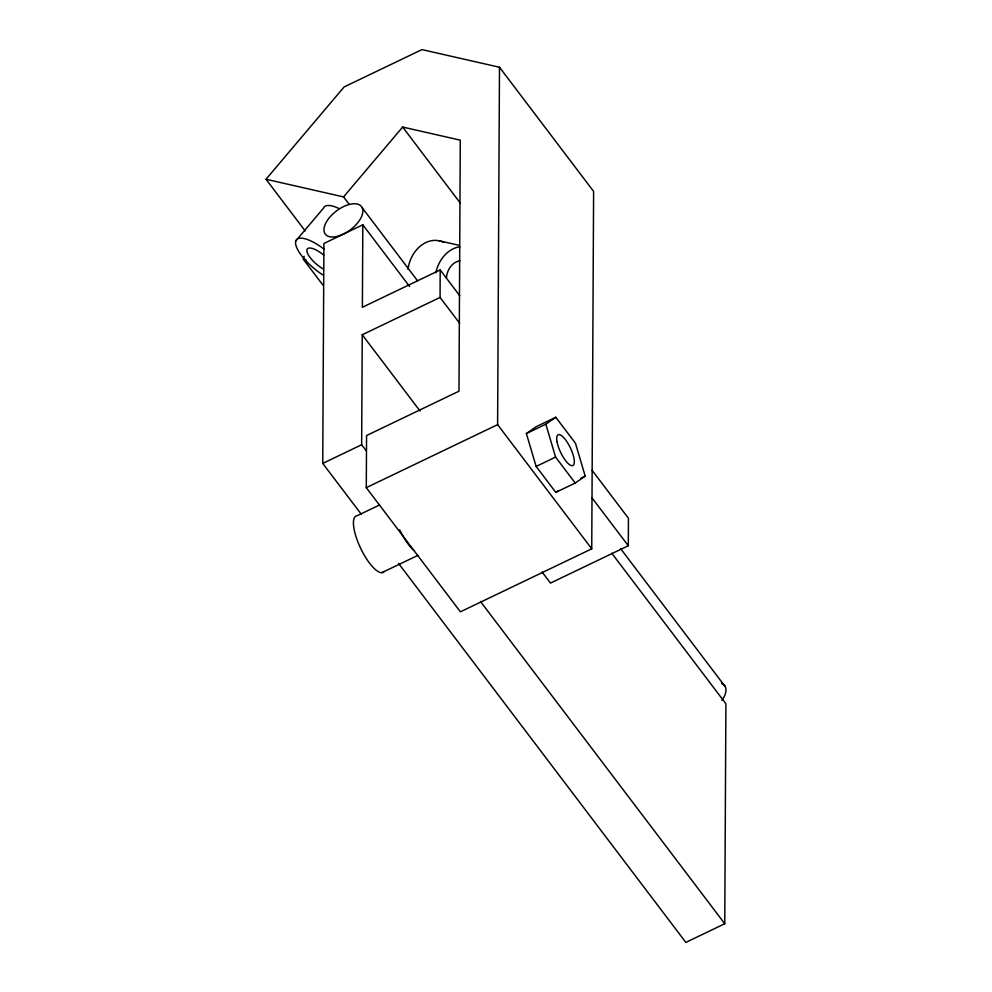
<?xml version="1.0" encoding="UTF-8"?>
<svg xmlns="http://www.w3.org/2000/svg" width="992" height="992" viewBox="0 0 992 992"><rect width="100%" height="100%" fill="white"/><g stroke="black" fill="none" stroke-linecap="round" stroke-linejoin="round"><path stroke-width="1.49" d="M361.113 514.017L322.747 463.413L323.9 243.462L362.812 224.8L409.609 286.527M366.346 450.914L361.658 444.738L362.241 334.763L440.064 297.426L440.2 269.936L362.378 307.272L362.812 224.8M366.284 487.655L366.556 435.538L458.974 391.195L460.288 140.17L402.653 127.05L343.554 196.912L266.017 179.254L344.125 86.936L421.947 49.6L499.484 67.245L593.613 191.406L591.74 548.812L460.412 611.816L366.284 487.655L497.612 424.65L499.484 67.245M542.091 572.024L550.473 583.085L628.296 545.749L628.444 518.258L592.1 470.32M398.548 563.406L685.844 942.4L724.755 923.738L725.908 703.787L611.742 553.176M323.008 285.2L303.341 259.259L304.16 256.32M295.864 240.833L323.479 208.196A31.26 10.639 40.2 0 1 339.128 208.593M526.392 433.541L536.337 426.61L555.793 417.272L575.459 443.226L585.193 476.11L575.248 483.042L555.793 492.367L536.126 466.426L526.392 433.541L545.848 424.204L555.793 417.272M555.793 492.367L558.285 490.643M322.747 463.413L361.658 444.738M379.552 504.99L357.318 515.654A31.26 9.846 64.4 0 0 360.741 548.477A31.26 9.846 64.4 0 0 384.164 571.528M536.126 466.426L555.582 457.089L575.248 483.042M381.858 572.657L417.992 555.322M581.027 478.107L585.193 476.11M438.96 240.746L459.16 245.334M303.341 259.259L306.082 259.879M402.653 127.05L460.424 203.273M440.2 269.936L459.78 295.752M440.064 297.426L459.631 323.243M591.951 497.81L628.296 545.749M362.241 207.812A22.742 11.73 -37.2 0 1 338.322 236.084A22.742 11.73 -37.2 0 1 329.716 217.26A22.742 11.73 -37.2 0 1 362.241 207.812L417.458 280.649M620.533 548.539L725.338 686.799M343.554 196.912L349.147 204.278M497.612 424.65L591.74 548.812M266.017 179.254L305.152 230.888M362.241 334.763L420.013 410.986M480.512 601.524L724.755 923.738M545.848 424.204L555.582 457.089M322.97 274.982A31.26 10.639 40.2 0 1 295.566 242.37A31.26 10.639 40.2 0 1 324.297 249.352M322.896 268.795A17.05 5.803 40.2 0 1 306.85 250.294A17.05 5.803 40.2 0 1 323.764 255.13M446.412 277.996A17.05 13.404 -77.2 0 1 459.866 260.797M407.985 269.241A31.26 24.577 -77.2 0 1 443.846 242.408M435.86 272.8A31.26 24.577 -77.2 0 1 459.916 246.785M413.862 550.473A31.26 9.846 64.4 0 1 399.652 529.815M721.482 683.389A22.742 11.73 -37.2 0 1 721.916 700.34M556.983 441.576A17.05 5.369 64.4 0 0 571.727 465.682A17.05 5.369 64.4 0 0 567.858 443.213A17.05 5.369 64.4 0 0 556.983 441.576"/></g></svg>
